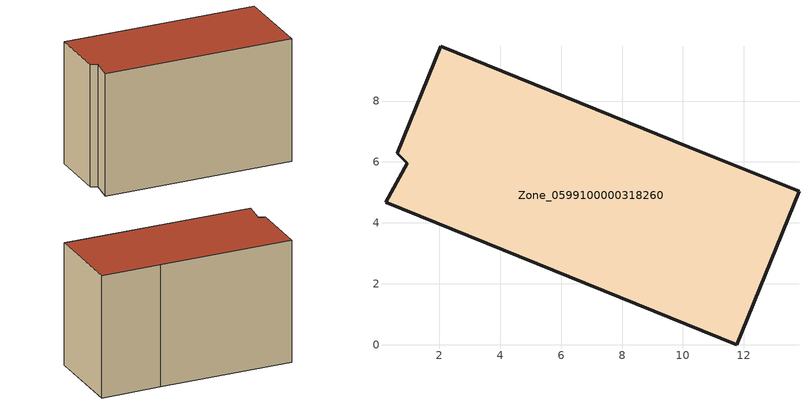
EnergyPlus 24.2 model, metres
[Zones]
Zone_0599100000318260
 floor ground (C_G): 0.23,4.68 0.95,5.96 0.61,6.28 2.05,9.8 10.2,6.49 13.81,5.04 11.76,0 z0
 wall outside (C_F): 11.76,0 13.81,5.04 10.2,6.49 2.05,9.8 0.61,6.28 0.95,5.96 0.23,4.68 11.76,0 z0:8.08
 roof outside (C_R): 0.95,5.96 0.23,4.68 11.76,0 13.81,5.04 10.2,6.49 2.05,9.8 0.61,6.28 z8.08
[BUILDING]
Pand.0599100000318260: North Axis=0; Terrain=City; Loads Convergence Tolerance Value=0.04; Temperature Convergence Tolerance Value=0.4; Solar Distribution=FullExterior; Maximum Number of Warmup Days=25; Minimum Number of Warmup Days=1
[Site:Location]
Rotterdam.The.Hague.AP_ZH_NLD Design_Conditions: Latitude=51.96; Longitude=4.45; Time Zone=1; Elevation=-4.5
[SITE:GROUNDTEMPERATURE:BUILDINGSURFACE]
18, 18, 18, 18, 18, 18, 18, 18, 18, 18, 18, 18
[MATERIAL] Thermal Absorptance=0.9; Solar Absorptance=0.7; Visible Absorptance=0.7
Name | Roughness | Thickness | Conductivity | Density | Specific Heat
G.TI.1975-1991 | MediumSmooth | 0.15 | 0.288461 | 540 | 1210
F.TI.1975-1991 | Rough | 0.3 | 0.230769 | 1920 | 840
R.TI.1975-1991 | MediumRough | 0.2 | 0.153846 | 1500 | 1000
[CONSTRUCTION]
C_G: G.TI.1975-1991
C_F: F.TI.1975-1991
C_R: R.TI.1975-1991
[ZONE]
Zone_0599100000318260: Type=1; Multiplier=1; Ceiling Height=Autocalculate; Volume=Autocalculate; Floor Area=autocalculate; Part of Total Floor Area=Yes
[ZONEINFILTRATION:DESIGNFLOWRATE]
Infil_Zone_0599100000318260: Zone or ZoneList or Space or SpaceList=Zone_0599100000318260; Schedule=AlwaysOn; Design Flow Rate Calculation Method=Flow/Area; Flow Rate per Floor Area=0.003; Constant Term Coefficient=1; Temperature Term Coefficient=0; Velocity Term Coefficient=0; Velocity Squared Term Coefficient=0
[HVACTEMPLATE:ZONE:IDEALLOADSAIRSYSTEM]
Zone_0599100000318260: Maximum Heating Supply Air Temperature=50; Minimum Cooling Supply Air Temperature=13; Maximum Heating Supply Air Humidity Ratio=0.0156; Minimum Cooling Supply Air Humidity Ratio=0.0077; Heating Limit=NoLimit; Cooling Limit=NoLimit; Dehumidification Control Type=ConstantSensibleHeatRatio; Cooling Sensible Heat Ratio=0.7; Dehumidification Setpoint=60; Humidification Control Type=None; Humidification Setpoint=30; Outdoor Air Method=None; Outdoor Air Flow Rate per Person=0.00944; Outdoor Air Flow Rate per Zone Floor Area=0; Outdoor Air Flow Rate per Zone=0; Demand Controlled Ventilation Type=None; Outdoor Air Economizer Type=NoEconomizer; Heat Recovery Type=None; Sensible Heat Recovery Effectiveness=0.7; Latent Heat Recovery Effectiveness=0.65
[ZONECONTROL:THERMOSTAT]
ThermostatControl_Zone_0599100000318260: Zone or ZoneList=Zone_0599100000318260; Control Type Schedule=DualSetpointControlType; Control 1=Thermostat_Zone_0599100000318260; Temperature Difference Between Cutout And Setpoint=0
[THERMOSTATSETPOINT:DUALSETPOINT]
Thermostat_Zone_0599100000318260: Heating Setpoint Temperature Schedule=HeatingSetpoint_Zone_0599100000318260; Cooling Setpoint Temperature Schedule=CoolingSetpoint_Zone_0599100000318260
[SCHEDULE:COMPACT]
HeatingSetpoint_Zone_0599100000318260: Through: 12/31, For: AllDays, Until: 24:00, 21
CoolingSetpoint_Zone_0599100000318260: Through: 12/31, For: AllDays, Until: 24:00, 24
DualSetpointControlType: Through: 12/31, For: AllDays, Until: 24:00, 4
AlwaysOn: Through: 12/31, For: AllDays, Until: 24:00, 1
